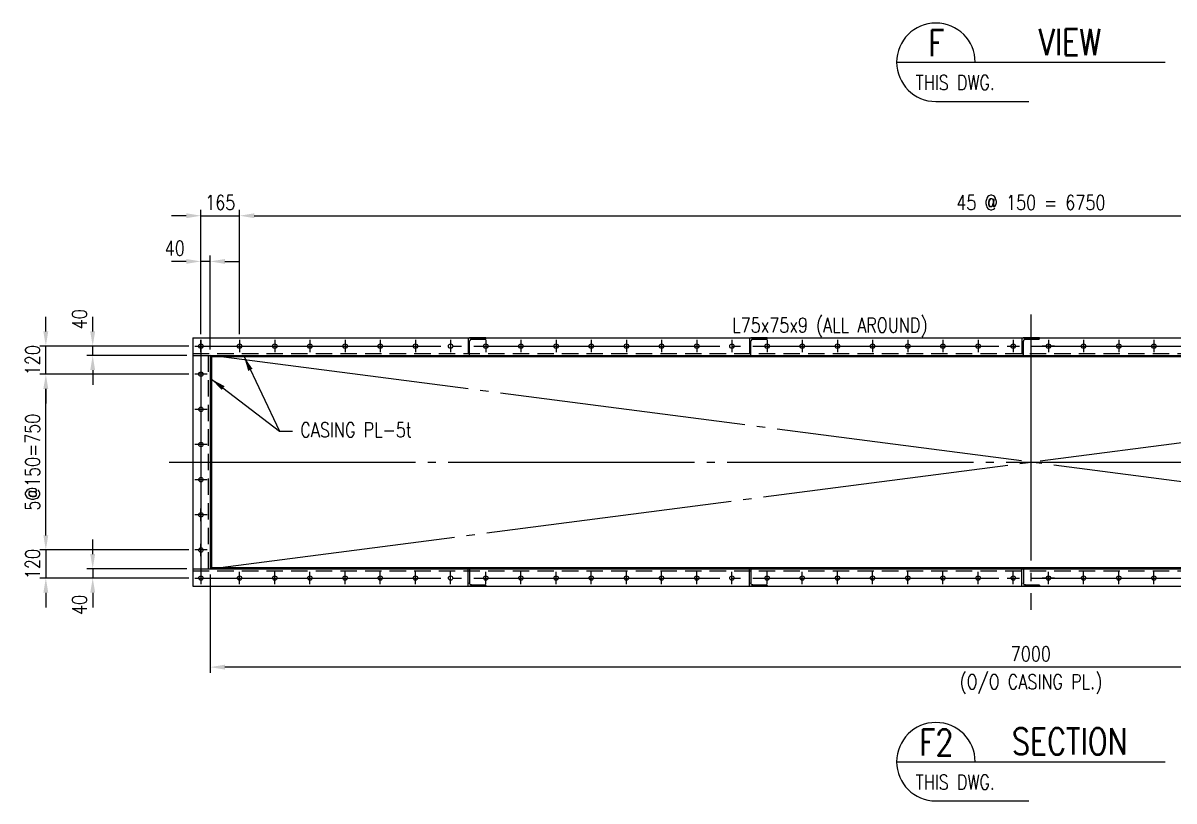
# Model space of a CAD drawing. Header units: millimetres. Extents: x 0 to 134087, y -49114 to 20834.
# Drawn here: x 120466 to 125375, y -44967 to -41647 of the extents above; entities that cross this region are included whole.
import ezdxf
from ezdxf.enums import TextEntityAlignment as Align

# ---------------------------------------------------------------- set-up
doc = ezdxf.new("R2010")
doc.units = ezdxf.units.MM
doc.header["$LTSCALE"] = 35
doc.linetypes.add('JNK-CENTER', pattern=[34, 30, -1.5, 1, -1.5])
doc.linetypes.add('JNK-HIDDEN', pattern=[3, 2, -1])
for name, color, linetype in [('CEN-R', 1, 'JNK-CENTER'), ('CON-C', 4, 'Continuous'), ('CON-G', 3, 'Continuous'), ('CON-W', 7, 'Continuous'), ('CON-Y', 2, 'Continuous'), ('Dim-W', 7, 'Continuous'), ('HID-Y', 2, 'JNK-HIDDEN'), ('STL-OBJT', 7, 'Continuous')]:
    doc.layers.add(name, color=color, linetype=linetype)
doc.styles.add('SIMPLEX', font='simplex.shx', dxfattribs={"width": 0.8})
doc.dimstyles.new('DIM25', dxfattribs={"dimscale": 25, "dimtxt": 2.5, "dimasz": 2.5, "dimexe": 1, "dimexo": 1, "dimgap": 1, "dimtad": 1, "dimdec": 1, "dimdsep": 46, "dimtxsty": 'SIMPLEX', "dimcen": 0, "dimclrt": 2, "dimazin": 2, "dimtfac": 1, "dimtdec": 1, "dimtix": 1, "dimtmove": 2, "dimatfit": 0, "dimfxl": 0.18, "dimtolj": 1, "dimtzin": 0, "dimarcsym": 0})

# ---------------------------------------------------------------- blocks, each defined once
blk = doc.blocks.new('*D3220')
at = {"layer": 'DEFPOINTS', "color": 0, "transparency": 16777216}
for p in [(120563.4, -43025.6), (121198.4, -43025.6), (121198.4, -43145.6)]:
    blk.add_point(p, dxfattribs=at)
at = {"layer": 'Dim-W', "color": 0, "lineweight": -2, "transparency": 16777216}
for p, q in [((120563.4, -42963.1), (120563.4, -42900.6)), ((121173.4, -43025.6), (120538.4, -43025.6)), ((120563.4, -43145.6), (120563.4, -43025.6)), ((121173.4, -43145.6), (120538.4, -43145.6)), ((120563.4, -43208.1), (120563.4, -43270.6))]:
    blk.add_line(p, q, dxfattribs=at)
at = {"layer": 'Dim-W', "color": 0, "transparency": 16777216}
for points in [[(120552.9, -42963.1), (120573.8, -42963.1), (120563.4, -43025.6)], [(120552.9, -43208.1), (120573.8, -43208.1), (120563.4, -43145.6)]]:
    blk.add_solid(points, dxfattribs=at)
at = {"layer": 'Dim-W', "color": 2, "transparency": 16777216, "insert": (120507.1, -43085.6), "char_height": 62.5, "attachment_point": 5, "rotation": 90, "style": 'SIMPLEX'}
blk.add_mtext('\\A1;120', dxfattribs=at)
blk = doc.blocks.new('*D3221')
at = {"layer": 'DEFPOINTS', "color": 0, "transparency": 16777216}
for p in [(120763.4, -43025.6), (121198.4, -43025.6), (121189.9, -43065.6)]:
    blk.add_point(p, dxfattribs=at)
at = {"layer": 'Dim-W', "color": 0, "lineweight": -2, "transparency": 16777216}
for p, q in [((120763.4, -42963.1), (120763.4, -42900.6)), ((121173.4, -43025.6), (120738.4, -43025.6)), ((120763.4, -43065.6), (120763.4, -43025.6)), ((121164.9, -43065.6), (120738.4, -43065.6)), ((120763.4, -43128.1), (120763.4, -43190.6))]:
    blk.add_line(p, q, dxfattribs=at)
at = {"layer": 'Dim-W', "color": 0, "transparency": 16777216}
blk.add_solid([(120752.9, -43128.1), (120773.8, -43128.1), (120763.4, -43065.6)], dxfattribs=at)
at = {"layer": 'Dim-W', "color": 2, "transparency": 16777216, "insert": (120707.1, -42911.1), "char_height": 62.5, "attachment_point": 5, "rotation": 90, "style": 'SIMPLEX', "bg_fill": 3, "box_fill_scale": 1.1, "bg_fill_color": 256, "bg_fill_true_color": 13158600, "bg_fill_transparency": 0}
blk.add_mtext('\\A1;40', dxfattribs=at)
at = {"layer": 'Dim-W', "color": 0, "transparency": 16777216}
blk.add_solid([(120752.9, -42963.1), (120773.8, -42963.1), (120763.4, -43025.6)], dxfattribs=at)
blk = doc.blocks.new('*D3222')
at = {"layer": 'DEFPOINTS', "color": 0, "transparency": 16777216}
for p in [(121224.9, -42664.1), (121224.9, -42999.1), (121264.9, -43065.6)]:
    blk.add_point(p, dxfattribs=at)
at = {"layer": 'Dim-W', "color": 0, "lineweight": -2, "transparency": 16777216}
for p, q in [((121224.9, -42974.1), (121224.9, -42639.1)), ((121264.9, -43040.6), (121264.9, -42639.1)), ((121162.4, -42664.1), (121099.9, -42664.1)), ((121264.9, -42664.1), (121224.9, -42664.1)), ((121327.4, -42664.1), (121389.9, -42664.1))]:
    blk.add_line(p, q, dxfattribs=at)
at = {"layer": 'Dim-W', "color": 0, "transparency": 16777216}
blk.add_solid([(121327.4, -42653.7), (121327.4, -42674.5), (121264.9, -42664.1)], dxfattribs=at)
at = {"layer": 'Dim-W', "color": 2, "transparency": 16777216, "insert": (121113.4, -42607.8), "char_height": 62.5, "attachment_point": 5, "style": 'SIMPLEX', "bg_fill": 3, "box_fill_scale": 1.1, "bg_fill_color": 256, "bg_fill_true_color": 13158600, "bg_fill_transparency": 0}
blk.add_mtext('\\A1;40', dxfattribs=at)
at = {"layer": 'Dim-W', "color": 0, "transparency": 16777216}
blk.add_solid([(121162.4, -42653.7), (121162.4, -42674.5), (121224.9, -42664.1)], dxfattribs=at)
blk = doc.blocks.new('A$C05B03637')
at = {"layer": 'HID-Y'}
for p, q in [((0, 75), (0, 0)), ((75, 75), (0, 75)), ((6, 4), (6, 60.5)), ((14.5, 69), (71, 69)), ((75, 73), (75, 75)), ((0, 0), (2, 0))]:
    blk.add_line(p, q, dxfattribs=at)
for centre, radius, start, end in [((14.5, 60.5), 8.5, 90, 180), ((71, 73), 4, 270, 0), ((2, 4), 4, 270, 0)]:
    blk.add_arc(centre, radius, start, end, dxfattribs=at)
blk = doc.blocks.new('*D3208')
at = {"layer": 'DEFPOINTS', "color": 0, "transparency": 16777216}
for p in [(121264.9, -43975.6), (128264.9, -43975.6), (121264.9, -44395.6)]:
    blk.add_point(p, dxfattribs=at)
at = {"layer": 'Dim-W', "color": 0, "lineweight": -2, "transparency": 16777216}
for p, q in [((121264.9, -44000.6), (121264.9, -44420.6)), ((128264.9, -44000.6), (128264.9, -44420.6)), ((128202.4, -44395.6), (121327.4, -44395.6))]:
    blk.add_line(p, q, dxfattribs=at)
at = {"layer": 'Dim-W', "color": 0, "transparency": 16777216}
for points in [[(121327.4, -44385.2), (121327.4, -44406), (121264.9, -44395.6)], [(128202.4, -44385.2), (128202.4, -44406), (128264.9, -44395.6)]]:
    blk.add_solid(points, dxfattribs=at)
at = {"layer": 'Dim-W', "color": 2, "transparency": 16777216, "char_height": 62.5, "attachment_point": 5, "style": 'SIMPLEX'}
for s, insert in [('\\A1;7000', (124764.9, -44339.3)), ('\\A1;(O/O CASING PL.)', (124764.9, -44468.2))]:
    blk.add_mtext(s, dxfattribs=dict(at, insert=insert))
blk = doc.blocks.new('SECTITLE')
at = {"layer": 'CON-G'}
for p, q in [((-1.7, 0), (44.1, 0)), ((5, -6.7), (20.86, -6.7))]:
    blk.add_line(p, q, dxfattribs=at)
blk.add_arc((5, 0), 6.7, 0, 270, dxfattribs=at)
at = {"layer": 'CON-C', "style": 'SIMPLEX', "width": 0.8}
for tag, p in [('A', (5.06, 1.04)), ('ELEVATION', (27.83, 1.22))]:
    blk.add_attdef(tag, text='', height=4.5, dxfattribs=at).set_placement(p, align=Align.CENTER)
at = {"layer": 'CON-Y', "style": 'SIMPLEX', "width": 0.8}
blk.add_attdef('SCALE', text='', height=2.5, dxfattribs=at).set_placement((44.9, -3.72), align=Align.RIGHT)
blk.add_attdef('H0000-0000', (1.54, -4.72), '', height=2.5, dxfattribs=at)
blk = doc.blocks.new('*D3210')
at = {"layer": 'DEFPOINTS', "color": 0, "transparency": 16777216}
for p in [(121198.4, -43895.6), (120563.4, -44015.6), (121198.4, -44015.6)]:
    blk.add_point(p, dxfattribs=at)
at = {"layer": 'Dim-W', "color": 0, "lineweight": -2, "transparency": 16777216}
for p, q in [((120563.4, -43833.1), (120563.4, -43770.6)), ((121173.4, -43895.6), (120538.4, -43895.6)), ((120563.4, -43895.6), (120563.4, -44015.6)), ((121173.4, -44015.6), (120538.4, -44015.6)), ((120563.4, -44078.1), (120563.4, -44140.6))]:
    blk.add_line(p, q, dxfattribs=at)
at = {"layer": 'Dim-W', "color": 0, "transparency": 16777216}
for points in [[(120552.9, -43833.1), (120573.8, -43833.1), (120563.4, -43895.6)], [(120552.9, -44078.1), (120573.8, -44078.1), (120563.4, -44015.6)]]:
    blk.add_solid(points, dxfattribs=at)
at = {"layer": 'Dim-W', "color": 2, "transparency": 16777216, "insert": (120507.1, -43955.6), "char_height": 62.5, "attachment_point": 5, "rotation": 90, "style": 'SIMPLEX'}
blk.add_mtext('\\A1;120', dxfattribs=at)
blk = doc.blocks.new('*D3211')
at = {"layer": 'DEFPOINTS', "color": 0, "transparency": 16777216}
for p in [(121189.9, -43975.6), (120763.4, -44015.6), (121198.4, -44015.6)]:
    blk.add_point(p, dxfattribs=at)
at = {"layer": 'Dim-W', "color": 0, "lineweight": -2, "transparency": 16777216}
for p, q in [((120763.4, -43913.1), (120763.4, -43850.6)), ((121164.9, -43975.6), (120738.4, -43975.6)), ((120763.4, -43975.6), (120763.4, -44015.6)), ((121173.4, -44015.6), (120738.4, -44015.6)), ((120763.4, -44078.1), (120763.4, -44140.6))]:
    blk.add_line(p, q, dxfattribs=at)
at = {"layer": 'Dim-W', "color": 0, "transparency": 16777216}
blk.add_solid([(120752.9, -43913.1), (120773.8, -43913.1), (120763.4, -43975.6)], dxfattribs=at)
at = {"layer": 'Dim-W', "color": 2, "transparency": 16777216, "insert": (120707.1, -44130), "char_height": 62.5, "attachment_point": 5, "rotation": 90, "style": 'SIMPLEX', "bg_fill": 3, "box_fill_scale": 1.1, "bg_fill_color": 256, "bg_fill_true_color": 13158600, "bg_fill_transparency": 0}
blk.add_mtext('\\A1;40', dxfattribs=at)
at = {"layer": 'Dim-W', "color": 0, "transparency": 16777216}
blk.add_solid([(120752.9, -44078.1), (120773.8, -44078.1), (120763.4, -44015.6)], dxfattribs=at)
blk = doc.blocks.new('*D3212')
at = {"layer": 'DEFPOINTS', "color": 0, "transparency": 16777216}
for p in [(120563.4, -43145.6), (121198.4, -43145.6), (121198.4, -43895.6)]:
    blk.add_point(p, dxfattribs=at)
at = {"layer": 'Dim-W', "color": 0, "lineweight": -2, "transparency": 16777216}
for p, q in [((121173.4, -43145.6), (120538.4, -43145.6)), ((120563.4, -43833.1), (120563.4, -43208.1)), ((121173.4, -43895.6), (120538.4, -43895.6))]:
    blk.add_line(p, q, dxfattribs=at)
at = {"layer": 'Dim-W', "color": 0, "transparency": 16777216}
for points in [[(120552.9, -43208.1), (120573.8, -43208.1), (120563.4, -43145.6)], [(120552.9, -43833.1), (120573.8, -43833.1), (120563.4, -43895.6)]]:
    blk.add_solid(points, dxfattribs=at)
at = {"layer": 'Dim-W', "color": 2, "transparency": 16777216, "insert": (120507.1, -43520.6), "char_height": 62.5, "attachment_point": 5, "rotation": 90, "style": 'SIMPLEX'}
blk.add_mtext('\\A1;5@150=750', dxfattribs=at)
blk = doc.blocks.new('*D3188')
at = {"layer": 'DEFPOINTS', "color": 0, "transparency": 16777216}
for p in [(121389.9, -42469.1), (121224.9, -42999.1), (121389.9, -42999.1)]:
    blk.add_point(p, dxfattribs=at)
at = {"layer": 'Dim-W', "color": 0, "lineweight": -2, "transparency": 16777216}
for p, q in [((121224.9, -42974.1), (121224.9, -42444.1)), ((121389.9, -42974.1), (121389.9, -42444.1)), ((121162.4, -42469.1), (121099.9, -42469.1)), ((121224.9, -42469.1), (121389.9, -42469.1)), ((121452.4, -42469.1), (121514.9, -42469.1))]:
    blk.add_line(p, q, dxfattribs=at)
at = {"layer": 'Dim-W', "color": 0, "transparency": 16777216}
for points in [[(121162.4, -42458.7), (121162.4, -42479.5), (121224.9, -42469.1)], [(121452.4, -42458.7), (121452.4, -42479.5), (121389.9, -42469.1)]]:
    blk.add_solid(points, dxfattribs=at)
at = {"layer": 'Dim-W', "color": 2, "transparency": 16777216, "insert": (121307.4, -42412.8), "char_height": 62.5, "attachment_point": 5, "style": 'SIMPLEX'}
blk.add_mtext('\\A1;165', dxfattribs=at)
blk = doc.blocks.new('*D3190')
at = {"layer": 'DEFPOINTS', "color": 0, "transparency": 16777216}
for p in [(128139.9, -42469.1), (121389.9, -42999.1), (128139.9, -42999.1)]:
    blk.add_point(p, dxfattribs=at)
at = {"layer": 'Dim-W', "color": 0, "lineweight": -2, "transparency": 16777216}
for p, q in [((121389.9, -42974.1), (121389.9, -42444.1)), ((128139.9, -42974.1), (128139.9, -42444.1)), ((121452.4, -42469.1), (128077.4, -42469.1))]:
    blk.add_line(p, q, dxfattribs=at)
at = {"layer": 'Dim-W', "color": 0, "transparency": 16777216}
for points in [[(121452.4, -42458.7), (121452.4, -42479.5), (121389.9, -42469.1)], [(128077.4, -42458.7), (128077.4, -42479.5), (128139.9, -42469.1)]]:
    blk.add_solid(points, dxfattribs=at)
at = {"layer": 'Dim-W', "color": 2, "transparency": 16777216, "insert": (124764.9, -42412.8), "char_height": 62.5, "attachment_point": 5, "style": 'SIMPLEX'}
blk.add_mtext('\\A1;45 @ 150 = 6750', dxfattribs=at)

msp = doc.modelspace()

# ---------------------------------------------------------------- linework, layer by layer
at = {"layer": 'CEN-R'}
for p, q in [((124764.8544, -42890.5671), (124764.8544, -44150.5671)), ((121539.8544, -42999.0671), (121539.8544, -43052.0671)), ((121689.8544, -42999.0671), (121689.8544, -43052.0671)), ((121839.8544, -42999.0671), (121839.8544, -43052.0671)), ((121989.8544, -42999.0671), (121989.8544, -43052.0671)), ((122139.8544, -42999.0671), (122139.8544, -43052.0671)), ((122289.8544, -42999.0671), (122289.8544, -43052.0671)), ((122439.8544, -42999.0671), (122439.8544, -43052.0671)), ((122589.8544, -42999.0671), (122589.8544, -43052.0671)), ((122739.8544, -42999.0671), (122739.8544, -43052.0671)), ((122889.8544, -42999.0671), (122889.8544, -43052.0671)), ((123039.8544, -42999.0671), (123039.8544, -43052.0671)), ((123189.8544, -42999.0671), (123189.8544, -43052.0671)), ((123339.8544, -42999.0671), (123339.8544, -43052.0671)), ((123489.8544, -42999.0671), (123489.8544, -43052.0671)), ((123639.8544, -42999.0671), (123639.8544, -43052.0671)), ((123789.8544, -42999.0671), (123789.8544, -43052.0671)), ((123939.8544, -42999.0671), (123939.8544, -43052.0671)), ((124089.8544, -42999.0671), (124089.8544, -43052.0671)), ((124239.8544, -42999.0671), (124239.8544, -43052.0671)), ((124389.8544, -42999.0671), (124389.8544, -43052.0671)), ((124539.8544, -42999.0671), (124539.8544, -43052.0671)), ((124689.8544, -42999.0671), (124689.8544, -43052.0671)), ((124839.8544, -42999.0671), (124839.8544, -43052.0671)), ((124989.8544, -42999.0671), (124989.8544, -43052.0671)), ((125139.8544, -42999.0671), (125139.8544, -43052.0671)), ((125289.8544, -42999.0671), (125289.8544, -43052.0671)), ((124663.3544, -43025.5671), (124716.3544, -43025.5671)), ((124866.3544, -43025.5671), (124813.3544, -43025.5671)), ((121224.8544, -43119.0671), (121224.8544, -43172.0671)), ((121251.3544, -43295.5671), (121198.3544, -43295.5671)), ((121224.8544, -43269.0671), (121224.8544, -43322.0671)), ((121251.3544, -43445.5671), (121198.3544, -43445.5671)), ((121224.8544, -43419.0671), (121224.8544, -43472.0671)), ((121089.8544, -43520.5671), (128439.8544, -43520.5671)), ((121251.3544, -43595.5671), (121198.3544, -43595.5671)), ((121224.8544, -43772.0671), (121224.8544, -43719.0671)), ((121251.3544, -43745.5671), (121198.3544, -43745.5671)), ((121224.8544, -43922.0671), (121224.8544, -43869.0671)), ((121251.3544, -43895.5671), (121198.3544, -43895.5671)), ((121198.3544, -44015.5671), (121251.3544, -44015.5671)), ((121198.3544, -44015.5671), (128331.3544, -44015.5671)), ((121224.8544, -43989.0671), (121224.8544, -44042.0671)), ((121389.8544, -44042.0671), (121389.8544, -43989.0671)), ((121539.8544, -44042.0671), (121539.8544, -43989.0671)), ((121689.8544, -44042.0671), (121689.8544, -43989.0671)), ((121839.8544, -44042.0671), (121839.8544, -43989.0671)), ((121989.8544, -44042.0671), (121989.8544, -43989.0671)), ((122139.8544, -44042.0671), (122139.8544, -43989.0671)), ((122289.8544, -44042.0671), (122289.8544, -43989.0671)), ((122439.8544, -44042.0671), (122439.8544, -43989.0671)), ((122589.8544, -44042.0671), (122589.8544, -43989.0671)), ((122739.8544, -44042.0671), (122739.8544, -43989.0671)), ((122889.8544, -44042.0671), (122889.8544, -43989.0671)), ((123039.8544, -44042.0671), (123039.8544, -43989.0671)), ((123189.8544, -44042.0671), (123189.8544, -43989.0671)), ((123339.8544, -44042.0671), (123339.8544, -43989.0671)), ((123489.8544, -44042.0671), (123489.8544, -43989.0671)), ((123639.8544, -44042.0671), (123639.8544, -43989.0671)), ((123789.8544, -44042.0671), (123789.8544, -43989.0671)), ((123939.8544, -44042.0671), (123939.8544, -43989.0671)), ((124089.8544, -44042.0671), (124089.8544, -43989.0671)), ((124239.8544, -44042.0671), (124239.8544, -43989.0671)), ((124389.8544, -44042.0671), (124389.8544, -43989.0671)), ((124539.8544, -44042.0671), (124539.8544, -43989.0671)), ((124663.3544, -44015.5671), (124716.3544, -44015.5671)), ((124689.8544, -44042.0671), (124689.8544, -43989.0671)), ((124866.3544, -44015.5671), (124813.3544, -44015.5671)), ((124839.8544, -44042.0671), (124839.8544, -43989.0671)), ((124989.8544, -44042.0671), (124989.8544, -43989.0671)), ((125139.8544, -44042.0671), (125139.8544, -43989.0671)), ((125289.8544, -44042.0671), (125289.8544, -43989.0671))]:
    msp.add_line(p, q, dxfattribs=at)
at = {"layer": 'CON-G'}
for p, q in [((121189.8544, -43975.5671), (128339.8544, -43975.5671)), ((121269.8544, -43970.5671), (128259.8544, -43970.5671)), ((121189.8544, -44050.5671), (128339.8544, -44050.5671))]:
    msp.add_line(p, q, dxfattribs=at)
for centre in [(121539.8544, -43025.5671), (121689.8544, -43025.5671), (121839.8544, -43025.5671), (121989.8544, -43025.5671), (122139.8544, -43025.5671), (122289.8544, -43025.5671), (122439.8544, -43025.5671), (122589.8544, -43025.5671), (122739.8544, -43025.5671), (122889.8544, -43025.5671), (123039.8544, -43025.5671), (123189.8544, -43025.5671), (123339.8544, -43025.5671), (123489.8544, -43025.5671), (123639.8544, -43025.5671), (123789.8544, -43025.5671), (123939.8544, -43025.5671), (124089.8544, -43025.5671), (124239.8544, -43025.5671), (124389.8544, -43025.5671), (124539.8544, -43025.5671), (124689.8544, -43025.5671), (124839.8544, -43025.5671), (124989.8544, -43025.5671), (125139.8544, -43025.5671), (125289.8544, -43025.5671), (121224.8544, -43295.5671), (121224.8544, -43445.5671), (121224.8544, -43595.5671), (121224.8544, -43745.5671), (121224.8544, -43895.5671), (121224.8544, -44015.5671), (121389.8544, -44015.5671), (121539.8544, -44015.5671), (121689.8544, -44015.5671), (121839.8544, -44015.5671), (121989.8544, -44015.5671), (122139.8544, -44015.5671), (122289.8544, -44015.5671), (122439.8544, -44015.5671), (122589.8544, -44015.5671), (122739.8544, -44015.5671), (122889.8544, -44015.5671), (123039.8544, -44015.5671), (123189.8544, -44015.5671), (123339.8544, -44015.5671), (123489.8544, -44015.5671), (123639.8544, -44015.5671), (123789.8544, -44015.5671), (123939.8544, -44015.5671), (124089.8544, -44015.5671), (124239.8544, -44015.5671), (124389.8544, -44015.5671), (124539.8544, -44015.5671), (124689.8544, -44015.5671), (124839.8544, -44015.5671), (124989.8544, -44015.5671), (125139.8544, -44015.5671), (125289.8544, -44015.5671)]:
    msp.add_circle(centre, 9.5, dxfattribs=at)
at = {"layer": 'HID-Y'}
msp.add_line((121189.8544, -43984.5671), (128339.8544, -43984.5671), dxfattribs=at)

# ---------------------------------------------------------------- block references
at = {"layer": 'CON-W', "xscale": 25, "yscale": 25, "zscale": 25}
for p, values in [((124234.8544, -41814.1125), {'H0000-0000': 'THIS DWG.', 'A': 'F', 'ELEVATION': 'VIEW'}), ((124234.8544, -44799.3534), {'H0000-0000': 'THIS DWG.', 'A': 'F2', 'ELEVATION': 'SECTION'})]:
    msp.add_blockref('SECTITLE', p, dxfattribs=at).add_auto_attribs(values)
at = {"layer": 'Dim-W'}
for p in [(122364.8544, -43065.567), (123564.8544, -43065.567), (124726.8544, -43065.567)]:
    msp.add_blockref('A$C05B03637', p, dxfattribs=at)
at = {"layer": 'Dim-W', "xscale": -1, "rotation": 180}
for p in [(122364.8544, -43975.5671), (123564.8544, -43975.5671), (124726.8544, -43975.5671)]:
    msp.add_blockref('A$C05B03637', p, dxfattribs=at)

# ---------------------------------------------------------------- texts
at = {"layer": 'CON-Y', "style": 'SIMPLEX', "width": 0.8}
msp.add_text('L75x75x9 (ALL AROUND)', height=62.5, dxfattribs=at).set_placement((123907.2959, -42967.031), align=Align.CENTER)
msp.add_text('CASING PL-5t', height=62.5, dxfattribs=at).set_placement((121648.6029, -43414.5881))

# ---------------------------------------------------------------- dimensions: what is measured, and where the dimension line sits
at = {"layer": 'Dim-W'}
for base, p1, p2, angle, picture, middle in [((120563.3544, -43025.5671), (121198.3544, -43145.5671), (121198.3544, -43025.5671), 90, '*D3220', (120507.1044, -43085.5671)), ((120563.3544, -44015.5671), (121198.3544, -43895.5671), (121198.3544, -44015.5671), 270, '*D3210', (120507.1044, -43955.5671))]:
    dim = msp.add_linear_dim(base=base, p1=p1, p2=p2, angle=angle, dimstyle='DIM25', dxfattribs=at)
    dim.commit()
    dim.dimension.update_dxf_attribs({"geometry": picture, "text_midpoint": middle})
dim = msp.add_linear_dim(base=(121264.8544, -44395.5671), p1=(128264.8544, -43975.5671), p2=(121264.8544, -43975.5671), angle=180, text='<>\\X(O/O CASING PL.)', dimstyle='DIM25', dxfattribs=at)
dim.commit()
dim.dimension.update_dxf_attribs({"geometry": '*D3208', "text_midpoint": (124764.8544, -44395.5671)})

# ---------------------------------------------------------------- leaders
at = {"layer": 'STL-OBJT'}
msp.add_leader([(121269.8544, -43166.6471), (121560.4303, -43387.9191)], dimstyle='DIM25', dxfattribs=at)

# ---------------------------------------------------------------- next in the draw order: dimensions: what is measured, and where the dimension line sits
at = {"layer": 'Dim-W'}
dim = msp.add_linear_dim(base=(120763.3544, -43025.5671), p1=(121189.8544, -43065.5671), p2=(121198.3544, -43025.5671), angle=90, dimstyle='DIM25', override={"dimtfill": 1}, dxfattribs=at)
dim.commit()
dim.dimension.update_dxf_attribs({"geometry": '*D3221', "text_midpoint": (120707.1044, -42911.1189), "dimtype": 160})

# ---------------------------------------------------------------- next in the draw order: linework, layer by layer
at = {"layer": 'CEN-R'}
msp.add_line((121251.3544, -43145.5671), (121198.3544, -43145.5671), dxfattribs=at)
at = {"layer": 'CON-G'}
msp.add_circle((121224.8544, -43145.5671), 9.5, dxfattribs=at)

# ---------------------------------------------------------------- next in the draw order: dimensions: what is measured, and where the dimension line sits
at = {"layer": 'Dim-W'}
dim = msp.add_linear_dim(base=(121224.8544, -42664.0671), p1=(121264.8544, -43065.5671), p2=(121224.8544, -42999.0671), angle=180, dimstyle='DIM25', override={"dimtfill": 1}, dxfattribs=at)
dim.commit()
dim.dimension.update_dxf_attribs({"geometry": '*D3222', "text_midpoint": (121113.3887, -42607.8171), "dimtype": 160})

# ---------------------------------------------------------------- next in the draw order: linework, layer by layer
at = {"layer": 'CEN-R'}
for p, q in [((121224.8544, -43052.0671), (121224.8544, -42999.0671)), ((121224.8544, -42999.0671), (121224.8544, -44042.0671)), ((121389.8544, -42999.0671), (121389.8544, -43052.0671)), ((121198.3544, -43025.5671), (121251.3544, -43025.5671)), ((121198.3544, -43025.5671), (128331.3544, -43025.5671)), ((121288.3544, -43025.5671), (121341.3544, -43025.5671)), ((128264.8544, -43975.5671), (121264.8544, -43065.5671)), ((121264.8544, -43975.5671), (128264.8544, -43065.5671))]:
    msp.add_line(p, q, dxfattribs=at)
at = {"layer": 'CON-G'}
for p, q in [((121189.8544, -42990.5671), (128339.8544, -42990.5671)), ((121189.8544, -42990.5671), (121189.8544, -44050.5671)), ((121189.8544, -43065.5671), (128339.8544, -43065.5671)), ((121264.8544, -43065.5671), (121264.8544, -43975.5671)), ((121269.8544, -43065.5671), (121269.8544, -43975.5671)), ((121269.8544, -43070.5671), (128259.8544, -43070.5671))]:
    msp.add_line(p, q, dxfattribs=at)
for centre in [(121224.8544, -43025.5671), (121389.8544, -43025.5671)]:
    msp.add_circle(centre, 9.5, dxfattribs=at)
at = {"layer": 'HID-Y'}
for p, q in [((121189.8544, -43056.5671), (128339.8544, -43056.5671)), ((121255.8544, -43065.5671), (121255.8544, -43975.5671))]:
    msp.add_line(p, q, dxfattribs=at)

# ---------------------------------------------------------------- next in the draw order: dimensions: what is measured, and where the dimension line sits
at = {"layer": 'Dim-W'}
dim = msp.add_linear_dim(base=(128139.8544, -42469.0671), p1=(121389.8544, -42999.0671), p2=(128139.8544, -42999.0671), text='45 @ 150 = <>', dimstyle='DIM25', dxfattribs=at)
dim.commit()
dim.dimension.update_dxf_attribs({"geometry": '*D3190', "text_midpoint": (124764.8544, -42412.8171)})
dim = msp.add_linear_dim(base=(121389.8544, -42469.0671), p1=(121224.8544, -42999.0671), p2=(121389.8544, -42999.0671), dimstyle='DIM25', dxfattribs=at)
dim.commit()
dim.dimension.update_dxf_attribs({"geometry": '*D3188', "text_midpoint": (121307.3544, -42412.8171)})

# ---------------------------------------------------------------- next in the draw order: leaders
at = {"layer": 'STL-OBJT'}
msp.add_leader([(121408.7803, -43070.5671), (121560.4303, -43387.9191), (121616.0891, -43387.9191)], dimstyle='DIM25', dxfattribs=at)

# ---------------------------------------------------------------- next in the draw order: dimensions: what is measured, and where the dimension line sits
at = {"layer": 'Dim-W'}
dim = msp.add_linear_dim(base=(120763.3544, -44015.5671), p1=(121189.8544, -43975.5671), p2=(121198.3544, -44015.5671), angle=270, dimstyle='DIM25', override={"dimtfill": 1}, dxfattribs=at)
dim.commit()
dim.dimension.update_dxf_attribs({"geometry": '*D3211', "text_midpoint": (120707.1044, -44130.0152), "dimtype": 160})

# ---------------------------------------------------------------- next in the draw order: dimensions: what is measured, and where the dimension line sits
dim = msp.add_linear_dim(base=(120563.3544, -43145.5671), p1=(121198.3544, -43895.5671), p2=(121198.3544, -43145.5671), angle=90, text='5@150=<>', dimstyle='DIM25', dxfattribs=at)
dim.commit()
dim.dimension.update_dxf_attribs({"geometry": '*D3212', "text_midpoint": (120507.1044, -43520.5671)})

doc.saveas('drawing.dxf')
